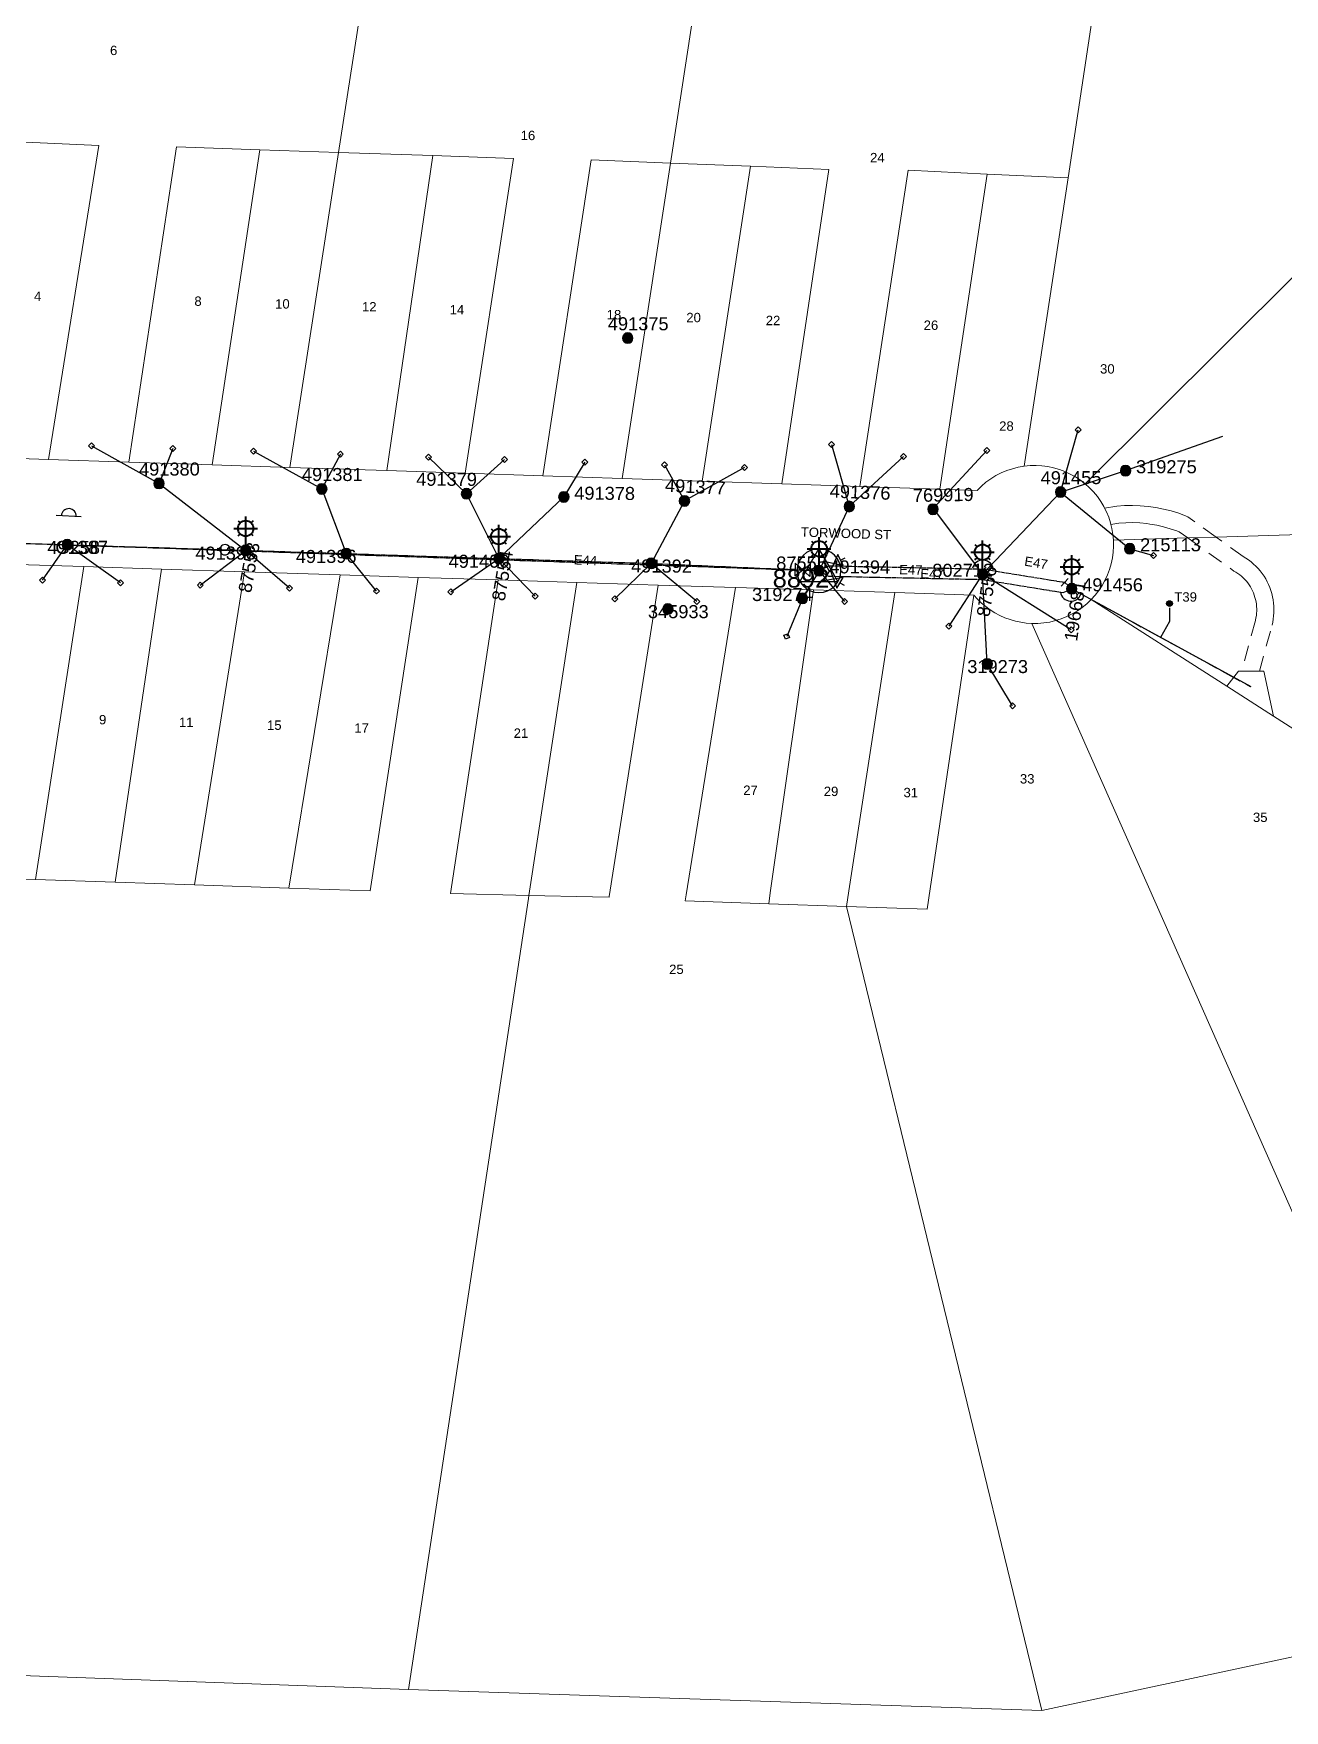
# Model space of a CAD drawing. Header units: metres. Extents: x 275581 to 277562, y 6265937 to 6267965.
# Drawn here: x 277122 to 277362.1, y 6266450.5 to 6266772.4 of the extents above; entities that cross this region are included whole.
import ezdxf
from ezdxf.enums import TextEntityAlignment as Align

# ---------------------------------------------------------------- set-up
doc = ezdxf.new("R2010")
doc.units = ezdxf.units.M
for name, pattern in [('Cable Exist OH', [1, 1, 0]), ('Cable Exist UG', [8.2, 4, -1.2, 1.8, -1.2]), ('Dash', [5, 3, -2])]:
    doc.linetypes.add(name, pattern=pattern)
doc.layers.get('0').update_dxf_attribs({"color": 6})
for name, color, linetype, lineweight in [('Cadastre Buildings_SP_EXT', 9, 'Continuous', 5), ('Cadastre Easements_SP_EXT', 9, 'Continuous', 5), ('Cadastre Land Parcels_SP_EXT', 9, 'Continuous', 5), ('Cadastre Roads_SP_EXT', 9, 'Continuous', 5)]:
    doc.layers.add(name, color=color, linetype=linetype, lineweight=lineweight)
for name, color, linetype in [('Duct_SP_EXT', 7, 'Continuous'), ('Equip_LV_EXT', 7, 'Continuous'), ('Equip_SP_HV_EXT', 7, 'Continuous'), ('Equip_SP_LV_EXT', 7, 'Continuous'), ('Equip_SP_SL_EXT', 7, 'Continuous'), ('Mains_HV_EXT', 7, 'Continuous'), ('Mains_LV_EXT', 7, 'Continuous'), ('Mains_SL_EXT', 7, 'Continuous'), ('Services_SP_EXT', 7, 'Continuous'), ('Sub_SP_TR_HV_LV_EXT', 7, 'Continuous'), ('SupportsOH_SP_TR_HV_LV_SL_EXT', 7, 'Continuous'), ('Trench_SP_EXT', 7, 'Continuous')]:
    doc.layers.add(name, color=color, linetype=linetype)
doc.styles.add('iecARIAL', font='arial.ttf', dxfattribs={"height": 2})
doc.styles.add('POLE_LABEL', font='arial.ttf')
doc.styles.get("Standard").update_dxf_attribs({"font": 'arial.ttf'})

# ---------------------------------------------------------------- blocks, each defined once
blk = doc.blocks.new('SUB_POLE_EXT')
blk.add_wipeout([(0, 4.22), (0.42, 4.2), (0.83, 4.14), (1.21, 4.05), (1.62, 3.9), (1.99, 3.72), (2.35, 3.51), (2.68, 3.26), (2.99, 2.99), (3.28, 2.66), (3.52, 2.34), (3.76, 1.92), (3.9, 1.62), (4.04, 1.23), (4.18, 0.63), (4.22, 0), (4.18, -0.61), (4.06, -1.15), (3.9, -1.62), (3.58, -2.24), (3.22, -2.73), (2.97, -3.01), (2.68, -3.26), (2.36, -3.5), (2, -3.72), (1.64, -3.89), (1.25, -4.03), (0.82, -4.14), (0.42, -4.2), (0, -4.22), (-0.41, -4.2), (-0.8, -4.15), (-1.21, -4.05), (-1.62, -3.9), (-1.99, -3.73), (-2.35, -3.51), (-2.68, -3.26), (-2.96, -3.02), (-3.23, -2.72), (-3.51, -2.35), (-3.71, -2.01), (-3.91, -1.6), (-4.05, -1.21), (-4.16, -0.76), (-4.22, -0.14), (-4.21, 0.39), (-4.14, 0.83), (-4.03, 1.27), (-3.9, 1.63), (-3.71, 2.02), (-3.5, 2.37), (-3.28, 2.67), (-2.99, 2.99), (-2.68, 3.27), (-2.33, 3.52), (-1.98, 3.73), (-1.63, 3.9), (-1.2, 4.05), (-0.78, 4.15), (-0.4, 4.21)])
blk.add_line((2.16, 0.48), (2.16, 0.48, 0))
blk.add_lwpolyline([(-4.22, 0, 1), (4.22, 0, 1)], format="xyb", close=True)
blk.add_lwpolyline([(2.14, 0.52), (0, 4.22), (-3.66, -2.11), (3.66, -2.11)], close=True)
for tag, height, flags, p in [('ASSET_NUM', 3.5, 8, (2, 2)), ('STREET_CODE', 0.2, 9, (1.5, 0)), ('CONSTRUCTED_VOLTAGE', 0.2, 9, (1.5, -0.2)), ('OPERATING_VOLTAGE', 0.2, 9, (1.5, -0.6)), ('OPERATED_BY', 0.2, 9, (1.5, -0.8)), ('ORIENTATION', 0.2, 9, (1.5, -1.2)), ('OWNED_BY', 0.2, 9, (1.5, -1.4)), ('SECONDARY_VOLTAGE', 0.2, 9, (1.5, -1.6)), ('STATE', 0.2, 9, (1.5, -1.8)), ('SUBSTATION_TYPE', 0.2, 9, (1.5, -2)), ('STREETNAME', 0.2, 9, (1.5, -2.8)), ('SUBURB', 0.2, 9, (1.5, -3)), ('NO_PHASES', 0.2, 9, (1.5, -0.4)), ('MAINTAINED_BY', 0.2, 9, (1.5, -1)), ('USAGE', 0.2, 9, (1.5, -2.2)), ('LEGEND', 0.2, 9, (1.5, -2.4)), ('LOCATION', 0.2, 9, (1.5, -2.6)), ('NOTES', 0.2, 9, (1.5, -3.2)), ('Z', 0.2, 1, (1.5, -3.4))]:
    blk.add_attdef(tag, text='', height=height, dxfattribs=dict(flags=flags)).set_placement(p, align=Align.MIDDLE_LEFT)
blk = doc.blocks.new('LV_OH_LINKS_DISTFUSE_EXT')
for p, q in [((0, 0), (0.96, 0)), ((3.84, 0), (4.8, 0))]:
    blk.add_line(p, q)
blk.add_lwpolyline([(3.84, -1.2), (3.84, 1.2), (0.96, -1.2), (0.96, 1.2)], close=True)
at = {"flags": 9}
for tag, p in [('ACTUAL_STATUS', (0, 0)), ('CONSTRUCTED_VOLTAGE', (0, -0.2)), ('OPERATING_VOLTAGE', (0, -0.6)), ('ORIENTATION', (0, -0.8)), ('OWNED_BY', (0, -1)), ('STATE', (0, -1.2)), ('SWITCH_TYPE', (0, -1.4)), ('NO_PHASES', (0, -0.4)), ('USAGE', (0, -1.6)), ('NOTES', (0, -1.8))]:
    blk.add_attdef(tag, text='', height=0.2, dxfattribs=at).set_placement(p, align=Align.MIDDLE_LEFT)
at = {"flags": 1}
blk.add_attdef('Z', (0, 0), '', height=0.2, dxfattribs=at)
blk = doc.blocks.new('LV_OH_LINKS_OPEN_EXT')
for p, q in [((-0.17, 4.97), (-0.17, 5.46)), ((0.17, 4.97), (0.17, 5.46)), ((-0.17, 3), (-0.17, 2.5)), ((0.17, 3), (0.17, 2.5))]:
    blk.add_line(p, q)
blk.add_lwpolyline([(0, 2.99, 1), (0, 4.98, 1)], format="xyb", close=True)
at = {"flags": 9}
for tag, p in [('ACTUAL_STATUS', (0, 0)), ('CONSTRUCTED_VOLTAGE', (0, -0.2)), ('OPERATING_VOLTAGE', (0, -0.6)), ('ORIENTATION', (0, -0.8)), ('OWNED_BY', (0, -1)), ('STATE', (0, -1.2)), ('SWITCH_TYPE', (0, -1.4)), ('NO_PHASES', (0, -0.4)), ('USAGE', (0, -1.6)), ('LEGEND', (0, -1.8)), ('NOTES', (0, -2))]:
    blk.add_attdef(tag, text='', height=0.2, dxfattribs=at).set_placement(p, align=Align.MIDDLE_LEFT)
at = {"flags": 1}
blk.add_attdef('Z', (0, 0), '', height=0.2, dxfattribs=at)
blk = doc.blocks.new('SL_LANTERN_EXT')
at = {"lineweight": 40}
for p, q in [((0, 1.97), (0, 6.47)), ((-2.25, 4.22), (2.25, 4.22)), ((-1.46, 5.68), (-1.06, 5.28)), ((1.46, 5.68), (1.06, 5.28)), ((-1.46, 2.76), (-1.06, 3.16)), ((0, 0), (0, 2.72)), ((1.46, 2.76), (1.06, 3.16))]:
    blk.add_line(p, q, dxfattribs=at)
blk.add_circle((0, 4.22), 1.5, dxfattribs=at)
at = {"style": 'iecARIAL', "flags": 8}
blk.add_attdef('ASSET_NUM', (1.5, 1.5), '', height=2.5, dxfattribs=at)
for tag, p, height, flags in [('OPERATING_VOLTAGE', (0.98, -1.65), 0.2, 9), ('ORIENTATION', (0.98, -1.85), 0.2, 9), ('OWNED_BY', (0.98, -2.05), 0.2, 9), ('STATE', (0.98, -2.25), 0.2, 9), ('CONSTRUCTED_VOLTAGE', (0.98, -0.65), 0.2, 9), ('CONTROL_TYPE', (0.98, -0.85), 0.2, 9), ('LANTERN_PURPOSE', (0.98, -1.05), 0.2, 9), ('LANTERN_TYPE', (0.98, -1.25), 0.2, 9), ('NO_PHASES', (0.98, -1.45), 0.2, 9), ('USAGE', (0.98, -2.45), 0.2, 9), ('CEXIST', (0.98, -2.65), 0.2, 9), ('CNEW', (0.98, -2.85), 0.2, 9), ('CNUMBER', (0.98, -3.05), 0.2, 9), ('CREMOVE', (0.98, -3.25), 0.2, 9), ('LNUMBER', (2.18, -3.25), 2.5, 8), ('CREPLACE', (0.98, -3.45), 0.2, 9), ('LKINGHEIGHT', (0.98, -3.65), 0.2, 9), ('LBRACKET', (0.98, -3.85), 0.2, 9), ('LBRACKETVOCAB', (0.98, -4.05), 0.2, 9), ('LCATEGORY', (0.98, -4.25), 0.2, 9), ('LCHARGE1', (0.98, -4.45), 0.2, 9), ('LCHARGE1PERCENT', (0.98, -4.65), 0.2, 9), ('LCHARGE2', (0.98, -4.85), 0.2, 9), ('LCHARGE2PERCENT', (0.98, -5.05), 0.2, 9), ('LCHARGE3', (0.98, -5.25), 0.2, 9), ('LCHARGE3PERCENT', (0.98, -5.45), 0.2, 9), ('LEXIST', (0.98, -5.65), 0.2, 9), ('LLAMP', (0.98, -5.85), 0.2, 9), ('LLAMPVOCAB', (0.98, -6.05), 0.2, 9), ('LMAST', (0.98, -6.25), 0.2, 9), ('LMASTVOCAB', (0.98, -6.45), 0.2, 9), ('STREETNAME', (0.98, -9.25), 0.2, 9), ('SUBURB', (0.98, -9.45), 0.2, 1), ('LNEW', (0.98, -6.65), 0.2, 9), ('LANTNUMBER', (0.98, -6.85), 0.2, 9), ('LOUTREACH', (0.98, -7.25), 0.2, 9), ('LOUTREACHVOCAB', (0.98, -7.45), 0.2, 9), ('LRATECODE', (0.98, -7.65), 0.2, 9), ('LREMOVE', (0.98, -7.85), 0.2, 9), ('LREPLACE', (0.98, -8.05), 0.2, 9), ('LTYPE', (0.98, -8.25), 0.2, 9), ('LTYPEVOCAB', (0.98, -8.45), 0.2, 9), ('LEGEND', (0.98, -8.65), 0.2, 9), ('LOCATION', (0.98, -8.85), 0.2, 9), ('NOTES', (0.98, -9.05), 0.2, 9)]:
    blk.add_attdef(tag, p, '', height=height, dxfattribs=dict(flags=flags))
blk = doc.blocks.new('CCP_EXT')
blk.add_wipeout([(0, 0.57), (0.57, 0), (0, -0.57), (-0.57, 0)])
blk.add_lwpolyline([(-0.57, 0), (0, 0.57), (0.57, 0), (0, -0.57), (-0.57, 0)])
at = {"flags": 1}
blk.add_attdef('Z', (0, 0), '', height=0.2, dxfattribs=at)
at = {"flags": 9}
for tag, p in [('CCP_TYPE', (0, 0)), ('CONSTRUCTED_VOLTAGE', (0, -0.2)), ('OPERATING_VOLTAGE', (0, -0.6)), ('ORIENTATION', (0, -0.8)), ('OWNED_BY', (0, -1)), ('STATE', (0, -1.8)), ('NO_PHASES', (0, -0.4)), ('USAGE', (0, -1.2)), ('LEGEND', (0, -1.4)), ('LIFE_SUPPORT', (0, -1.6)), ('NOTES', (0, -2))]:
    blk.add_attdef(tag, text='', height=0.2, dxfattribs=at).set_placement(p, align=Align.MIDDLE_LEFT)
blk = doc.blocks.new('POLE_EXT')
blk.add_hatch(color=256).paths.add_polyline_path([(-1, 0, 1), (1, 0, 1)])
blk.add_lwpolyline([(-1, 0, 1), (1, 0, 1)], format="xyb", close=True)
for tag, height, flags, p in [('pNumber', 2.5, 8, (-17.84, 2.07)), ('OWNED_BY', 0.2, 9, (1.35, -0.4)), ('SPECIAL_USE', 0.2, 9, (1.35, -0.8)), ('STATE', 0.2, 9, (1.35, -1)), ('cLV', 0.2, 9, (1.35, -1.4)), ('hDepth', 0.2, 9, (1.35, -1.6)), ('hDia', 0.2, 9, (1.35, -1.8)), ('cHV', 0.2, 9, (1.35, -2)), ('PARENT', 0.2, 9, (1.35, -0.6)), ('USAGE', 0.2, 9, (1.35, -1.2)), ('LBRACKET', 0.2, 9, (1.35, -2.2)), ('LExisting', 0.2, 9, (1.35, -2.4)), ('LANTNUMBER', 0.2, 9, (1.35, -2.6)), ('LOther', 0.2, 9, (1.35, -2.8)), ('LRemove', 0.2, 9, (1.35, -3)), ('LEGEND', 0.2, 9, (1.35, -3.2)), ('cLinedev', 0.2, 9, (1.35, -3.4)), ('pExisting', 0.2, 9, (1.35, -3.8)), ('pFooting', 0.2, 9, (1.35, -4.4)), ('pNew', 0.2, 9, (1.35, -4.6)), ('pRelocate', 0.2, 9, (1.35, -5)), ('pRemove', 0.2, 9, (1.35, -5.2)), ('pReplace', 0.2, 9, (1.35, -5.4)), ('pStay', 0.2, 9, (1.35, -5.6)), ('pType', 0.2, 9, (1.35, -5.8)), ('cspan', 0.2, 9, (1.35, -6)), ('STREETNAME', 0.2, 9, (1.35, -6.2)), ('SUBURB', 0.2, 9, (1.35, -6.4)), ('LOCATION', 0.2, 9, (1.35, -3.6)), ('PFNUMBER', 0.2, 9, (1.35, -4)), ('NEWPFNUMBER', 0.2, 9, (1.35, -4.2)), ('OPERATED_BY', 0.2, 9, (1.36, -7.01)), ('NOTES', 0.2, 9, (1.35, -6.6)), ('MAINTAINED_BY', 0.2, 9, (1.36, -6.81))]:
    blk.add_attdef(tag, text='', height=height, dxfattribs=dict(flags=flags)).set_placement(p, align=Align.MIDDLE_LEFT)
at = {"style": 'POLE_LABEL'}
for tag, height, flags, p in [('ASSET_NUM', 2.5, 8, (2, 2)), ('STRUCTURE_PLANT_NUMBER', 0.2, 9, (1.35, 0.03)), ('STREET_CODE', 0.2, 9, (1.35, -0.2))]:
    blk.add_attdef(tag, text='', height=height, dxfattribs=dict(at, flags=flags)).set_placement(p, align=Align.MIDDLE_LEFT)
at = {"flags": 1}
blk.add_attdef('Z', (1.35, -7.33), '', height=0.2, dxfattribs=at)
blk = doc.blocks.new('HV_USL_CLOSED_EXT')
blk.add_line((2.4, 5.5), (-2.4, 5.5))
blk.add_lwpolyline([(1.44, 5.5, 0.414214), (0, 6.94, 0.414214), (-1.44, 5.5)], format="xyb")
for tag, height, flags, p in [('ASSET_NUM', 2.5, 8, (2, 2)), ('STREET_CODE', 0.2, 9, (1.5, 0)), ('ACTUAL_STATUS', 0.2, 9, (1.5, -0.2)), ('CONSTRUCTED_VOLTAGE', 0.2, 9, (1.5, -0.4)), ('OPERATING_VOLTAGE', 0.2, 9, (1.5, -0.8)), ('ORIENTATION', 0.2, 9, (1.5, -1)), ('OWNED_BY', 0.2, 9, (1.5, -1.2)), ('OPERATED_BY', 0.2, 9, (1.5, -1.4)), ('STATE', 0.2, 9, (1.5, -1.8)), ('SWITCH_TYPE', 0.2, 9, (1.5, -2)), ('STREETNAME', 0.2, 9, (1.5, -2.8)), ('SUBURB', 0.2, 9, (1.5, -3)), ('NO_PHASES', 0.2, 9, (1.5, -0.6)), ('MAINTAINED_BY', 0.2, 9, (1.5, -1.6)), ('USAGE', 0.2, 9, (1.5, -2.2)), ('LEGEND', 0.2, 9, (1.5, -2.4)), ('LOCATION', 0.2, 9, (1.5, -2.6)), ('NOTES', 0.2, 9, (1.5, -3.2)), ('Z', 0.2, 1, (1.5, -3.6)), ('LABEL_ALIGNMENT', 0.2, 9, (1.5, -3.4))]:
    blk.add_attdef(tag, text='', height=height, dxfattribs=dict(flags=flags)).set_placement(p, align=Align.MIDDLE_LEFT)
blk = doc.blocks.new('End Shackle_EXT')
blk.add_wipeout([(0, 0.25), (1.81, 0.25), (1.82, -0.25), (0, -0.25)])
blk.add_line((1.81, -1), (1.81, 1))
at = {"flags": 1}
blk.add_attdef('Z', (0, 0), '', height=0.2, dxfattribs=at)
at = {"flags": 9}
for tag, p in [('CONNECTOR_TYPE', (0, 0)), ('CONSTRUCTED_VOLTAGE', (0, -0.2)), ('OPERATING_VOLTAGE', (0, -0.6)), ('ORIENTATION', (0, -0.8)), ('OWNED_BY', (0, -1)), ('STATE', (0, -1.2)), ('NO_PHASES', (0, -0.4)), ('USAGE', (0, -1.4)), ('NOTES', (0, -1.6))]:
    blk.add_attdef(tag, text='', height=0.2, dxfattribs=at).set_placement(p, align=Align.MIDDLE_LEFT)
blk = doc.blocks.new('CABLE_LARGE_EXT')
h = blk.add_hatch(color=256)
edge = h.paths.add_edge_path()
edge.add_arc((0, 0.55), 0.55, 0, 360)
blk.add_circle((0, 0.55), 0.55)
at = {"flags": 1}
blk.add_attdef('Z', (0, 0), '', height=0.2, dxfattribs=at)
at = {"flags": 9}
for tag, p in [('COND_CODE', (0, 0)), ('STATE', (0, -0.4)), ('XSECT_SIZE', (0, -0.6)), ('FB_REFERENCE', (0, -0.2)), ('NOTES', (0, -0.8))]:
    blk.add_attdef(tag, text='', height=0.2, dxfattribs=at).set_placement(p, align=Align.MIDDLE_LEFT)

msp = doc.modelspace()

# ---------------------------------------------------------------- linework, layer by layer
at = {"layer": 'Cadastre Land Parcels_SP_EXT', "linetype": 'Continuous'}
for points in [[(277192.95, 6266829.37), (277132.84, 6266838.58), (277128.5, 6266823.7), (277124.22, 6266808.67), (277120.14, 6266794.04), (277116.34, 6266779.22), (277112.23, 6266764.32), (277108.96, 6266752.05), (277119.06, 6266751.57), (277134.54, 6266750.87), (277124.9, 6266690.64), (277140.33, 6266690.12), (277149.46, 6266750.63), (277165.47, 6266750.06), (277180.57, 6266749.56), (277192.95, 6266829.37)], [(277255.3, 6266819.82), (277192.95, 6266829.37), (277180.57, 6266749.56), (277198.67, 6266748.93), (277214.14, 6266748.41), (277204.87, 6266687.97), (277219.76, 6266687.47), (277229, 6266748.1), (277244.28, 6266747.51), (277255.3, 6266819.82)], [(277330.14, 6266808.36), (277255.3, 6266819.82), (277244.28, 6266747.51), (277259.58, 6266746.9), (277274.61, 6266746.29), (277265.64, 6266685.94), (277280.57, 6266685.44), (277289.83, 6266746.17), (277305.01, 6266745.4), (277320.56, 6266744.64), (277330.14, 6266808.36)], [(277431.29, 6266792.95), (277330.14, 6266808.36), (277320.56, 6266744.64), (277312.12, 6266689.33), (277313.26, 6266689.43), (277314.4, 6266689.46), (277315.53, 6266689.39), (277316.66, 6266689.24), (277317.77, 6266689.01), (277318.87, 6266688.7), (277319.93, 6266688.3), (277320.97, 6266687.82), (277321.96, 6266687.27), (277322.91, 6266686.65), (277323.83, 6266685.94), (277431.29, 6266792.95)], [(277343.5, 6266675.56), (277348.93, 6266675.73), (277546.75, 6266681.95), (277556.67, 6266740.36), (277556.74, 6266740.76), (277562.27, 6266773.31), (277436.26, 6266792.14), (277431.29, 6266792.95), (277323.83, 6266685.94), (277324.66, 6266685.19), (277325.44, 6266684.38), (277326.17, 6266683.5), (277326.82, 6266682.57), (277327.4, 6266681.6), (277327.56, 6266681.29), (277327.91, 6266680.59), (277328.34, 6266679.54), (277328.69, 6266678.46), (277328.77, 6266678.15), (277328.97, 6266677.36), (277329.15, 6266676.24), (277329.26, 6266675.11), (277343.5, 6266675.56)], [(277124.9, 6266690.64), (277134.54, 6266750.87), (277119.06, 6266751.57), (277109.98, 6266691.14), (277124.9, 6266690.64)], [(277165.47, 6266750.06), (277149.46, 6266750.63), (277140.33, 6266690.12), (277156.29, 6266689.59), (277165.47, 6266750.06)], [(277180.57, 6266749.56), (277165.47, 6266750.06), (277156.29, 6266689.59), (277171.18, 6266689.1), (277180.57, 6266749.56)], [(277198.67, 6266748.93), (277180.57, 6266749.56), (277171.18, 6266689.1), (277189.79, 6266688.47), (277198.67, 6266748.93)], [(277198.67, 6266748.93), (277189.79, 6266688.47), (277204.87, 6266687.97), (277214.14, 6266748.41), (277198.67, 6266748.93)], [(277244.28, 6266747.51), (277229, 6266748.1), (277219.76, 6266687.47), (277235, 6266686.96), (277244.28, 6266747.51)], [(277259.58, 6266746.9), (277244.28, 6266747.51), (277235, 6266686.96), (277250.3, 6266686.45), (277259.58, 6266746.9)], [(277259.58, 6266746.9), (277250.3, 6266686.45), (277265.64, 6266685.94), (277274.61, 6266746.29), (277259.58, 6266746.9)], [(277305.01, 6266745.4), (277289.83, 6266746.17), (277280.57, 6266685.44), (277295.92, 6266684.93), (277305.01, 6266745.4)], [(277320.56, 6266744.64), (277305.01, 6266745.4), (277295.92, 6266684.93), (277303.08, 6266684.69), (277303.9, 6266685.5), (277304.78, 6266686.24), (277305.71, 6266686.91), (277306.69, 6266687.52), (277307.72, 6266688.04), (277308.78, 6266688.49), (277309.87, 6266688.85), (277310.99, 6266689.13), (277312.12, 6266689.33), (277320.56, 6266744.64)], [(277131.7, 6266670.05), (277116.84, 6266670.55), (277107.39, 6266610.51), (277122.4, 6266610), (277131.7, 6266670.05)], [(277146.58, 6266669.59), (277131.7, 6266670.05), (277122.4, 6266610), (277137.68, 6266609.48), (277146.58, 6266669.59)], [(277162.48, 6266669.08), (277146.58, 6266669.59), (277137.68, 6266609.48), (277152.94, 6266608.97), (277162.48, 6266669.08)], [(277180.84, 6266668.49), (277162.48, 6266669.08), (277152.94, 6266608.97), (277171.04, 6266608.35), (277180.84, 6266668.49)], [(277171.04, 6266608.35), (277186.62, 6266607.82), (277195.81, 6266667.98), (277180.84, 6266668.49), (277171.04, 6266608.35)], [(277226.26, 6266667.01), (277211.19, 6266667.51), (277202.05, 6266607.3), (277217.08, 6266606.92), (277226.26, 6266667.01)], [(277351.03, 6266647.12), (277324.99, 6266663.73), (277324.16, 6266662.94), (277323.27, 6266662.21), (277322.32, 6266661.55), (277321.33, 6266660.97), (277320.3, 6266660.46), (277319.24, 6266660.03), (277318.14, 6266659.68), (277317.02, 6266659.42), (277315.88, 6266659.24), (277314.74, 6266659.15), (277313.59, 6266659.11), (277335.71, 6266609.15), (277398.1, 6266468.18), (277464.5, 6266482.37), (277465.2, 6266483.47), (277503.19, 6266549.74), (277407.71, 6266610.83), (277359.97, 6266641.37), (277351.03, 6266647.12)]]:
    msp.add_lwpolyline(points, close=True, dxfattribs=at)
for points in [[(277546.75, 6266681.95), (277348.93, 6266675.73), (277343.5, 6266675.56), (277329.26, 6266675.11), (277329.27, 6266673.98), (277329.21, 6266672.84), (277329.06, 6266671.71), (277328.82, 6266670.6), (277328.5, 6266669.51), (277328.1, 6266668.45), (277327.62, 6266667.42), (277327.07, 6266666.42), (277326.44, 6266665.47), (277325.75, 6266664.58), (277324.99, 6266663.73), (277351.03, 6266647.12), (277353.26, 6266649.97), (277353.82, 6266649.96), (277357.26, 6266649.96), (277358.08, 6266649.96), (277359.97, 6266641.37), (277407.71, 6266610.83)], [(277036.44, 6266460.23), (277193.96, 6266454.55), (277217, 6266606.38), (277217.08, 6266606.92), (277202.05, 6266607.3), (277211.19, 6266667.51), (277211.19, 6266667.51), (277195.81, 6266667.98), (277186.62, 6266607.82), (277171.04, 6266608.35), (277152.94, 6266608.97), (277137.68, 6266609.48), (277122.4, 6266610), (277107.39, 6266610.51)]]:
    msp.add_lwpolyline(points, dxfattribs=at)
at = {"layer": 'Duct_SP_EXT'}
msp.add_lwpolyline([(277339.98, 6266662.15), (277339.98, 6266659.55), (277338.3, 6266656.48)], dxfattribs=at)
at = {"layer": 'Mains_HV_EXT', "linetype": 'Cable Exist OH'}
msp.add_lwpolyline([(277065.36, 6266676.3), (277128.5, 6266674.25)], dxfattribs=at)
at = {"layer": 'Mains_LV_EXT', "linetype": 'Cable Exist OH'}
for points in [[(277101.66, 6266675.12), (277128.43, 6266674.24)], [(277128.47, 6266674.2), (277162.73, 6266673.17)], [(277162.73, 6266673.17), (277181.99, 6266672.54)], [(277181.99, 6266672.54), (277211.32, 6266671.6)], [(277211.32, 6266671.6), (277240.54, 6266670.66)]]:
    msp.add_lwpolyline(points, dxfattribs=at)
at = {"layer": 'Mains_LV_EXT', "linetype": 'Continuous'}
for points in [[(277306.2, 6266669.42, 0.867269), (277302.22, 6266669.74)], [(277319.1, 6266665.14, 0.809698), (277323.01, 6266664.86)]]:
    msp.add_lwpolyline(points, format="xyb", dxfattribs=at)
at = {"layer": 'Mains_SL_EXT', "linetype": 'Cable Exist OH'}
for points in [[(277101.66, 6266675.12), (277128.5, 6266674.25), (277162.73, 6266673.17)], [(277162.73, 6266673.17), (277181.99, 6266672.55), (277211.32, 6266671.6)]]:
    msp.add_lwpolyline(points, dxfattribs=at)
at = {"layer": 'Services_SP_EXT'}
for points in [[(277146.1, 6266686.02), (277162.73, 6266673.17)], [(277177.35, 6266684.97), (277181.99, 6266672.54)], [(277205.1, 6266684.05), (277211.32, 6266671.6)], [(277246.93, 6266682.65), (277240.54, 6266670.66)], [(277304.14, 6266668.59), (277319.11, 6266684.37)]]:
    msp.add_lwpolyline(points, dxfattribs=at)

# ---------------------------------------------------------------- block references
at = {"layer": 'Duct_SP_EXT'}
msp.add_blockref('CABLE_LARGE_EXT', (277340.01, 6266662.41), dxfattribs=at)
at = {"layer": 'Equip_SP_HV_EXT'}
ref = msp.add_blockref('HV_USL_CLOSED_EXT', (277128.5, 6266674.25), dxfattribs=dict(at, rotation=356.9973919381965))
ref.add_attrib('ASSET_NUM', 'G258', dxfattribs={"layer": '0', "height": 2.5}).set_placement((277130.5, 6266675), align=Align.TOP_CENTER)
at = {"layer": 'Equip_SP_LV_EXT', "rotation": 88.23258271806147}
msp.add_blockref('LV_OH_LINKS_OPEN_EXT', (277162.73, 6266673.17), dxfattribs=at)
at = {"layer": 'Equip_SP_SL_EXT'}
ref = msp.add_blockref('SL_LANTERN_EXT', (277162.73, 6266673.17), dxfattribs=at)
ref.add_attrib('ASSET_NUM', '87553', dxfattribs={"layer": '0', "height": 2.5, "rotation": 79.8977, "style": 'iecARIAL'}).set_placement((277164.23, 6266674.67), align=Align.MIDDLE_RIGHT)
ref = msp.add_blockref('SL_LANTERN_EXT', (277211.32, 6266671.6), dxfattribs=at)
ref.add_attrib('ASSET_NUM', '87554', dxfattribs={"layer": '0', "height": 2.5, "rotation": 80.2887, "style": 'iecARIAL'}).set_placement((277212.82, 6266673.1), align=Align.MIDDLE_RIGHT)
ref = msp.add_blockref('SL_LANTERN_EXT', (277304.14, 6266668.59), dxfattribs=at)
ref.add_attrib('ASSET_NUM', '87556', dxfattribs={"layer": '0', "height": 2.5, "rotation": 81.543, "style": 'iecARIAL'}).set_placement((277305.64, 6266670.1), align=Align.MIDDLE_RIGHT)
ref = msp.add_blockref('SL_LANTERN_EXT', (277321.25, 6266665.81), dxfattribs=at)
ref.add_attrib('ASSET_NUM', '196681', dxfattribs={"layer": '0', "height": 2.5, "rotation": 81.4406, "style": 'iecARIAL'}).set_placement((277322.75, 6266667.31), align=Align.MIDDLE_RIGHT)
at = {"layer": 'Sub_SP_TR_HV_LV_EXT'}
ref = msp.add_blockref('SUB_POLE_EXT', (277272.73, 6266669.28), dxfattribs=at)
ref.add_attrib('ASSET_NUM', '8892', dxfattribs={"layer": '0', "height": 3.5}).set_placement((277274.73, 6266669.53), align=Align.TOP_RIGHT)
at = {"layer": 'SupportsOH_SP_TR_HV_LV_SL_EXT'}
ref = msp.add_blockref('POLE_EXT', (277236.05, 6266713.91), dxfattribs=at)
ref.add_attrib('ASSET_NUM', '491375', dxfattribs={"layer": '0', "height": 2.5, "rotation": 359.9297, "style": 'POLE_LABEL'}).set_placement((277238.05, 6266714.66), align=Align.BOTTOM_CENTER)
ref = msp.add_blockref('POLE_EXT', (277146.1, 6266686.02), dxfattribs=at)
ref.add_attrib('ASSET_NUM', '491380', dxfattribs={"layer": '0', "height": 2.5, "rotation": 0.1449, "style": 'POLE_LABEL'}).set_placement((277148.1, 6266686.77), align=Align.BOTTOM_CENTER)
ref = msp.add_blockref('POLE_EXT', (277177.35, 6266684.97), dxfattribs=at)
ref.add_attrib('ASSET_NUM', '491381', dxfattribs={"layer": '0', "height": 2.5, "rotation": 0.0132, "style": 'POLE_LABEL'}).set_placement((277179.35, 6266685.73), align=Align.BOTTOM_CENTER)
ref = msp.add_blockref('POLE_EXT', (277319.11, 6266684.37), dxfattribs=at)
ref.add_attrib('ASSET_NUM', '491455', dxfattribs={"layer": '0', "height": 2.5, "rotation": 0.1408, "style": 'POLE_LABEL'}).set_placement((277321.11, 6266685.12), align=Align.BOTTOM_CENTER)
ref = msp.add_blockref('POLE_EXT', (277331.58, 6266688.47), dxfattribs=at)
ref.add_attrib('ASSET_NUM', '319275', dxfattribs={"layer": '0', "height": 2.5, "style": 'POLE_LABEL'}).set_placement((277333.58, 6266689.22), align=Align.MIDDLE_LEFT)
ref = msp.add_blockref('POLE_EXT', (277205.1, 6266684.05), dxfattribs=at)
ref.add_attrib('ASSET_NUM', '491379', dxfattribs={"layer": '0', "height": 2.5, "rotation": 359.9069, "style": 'POLE_LABEL'}).set_placement((277207.1, 6266684.8), align=Align.BOTTOM_RIGHT)
ref = msp.add_blockref('POLE_EXT', (277223.79, 6266683.42), dxfattribs=at)
ref.add_attrib('ASSET_NUM', '491378', dxfattribs={"layer": '0', "height": 2.5, "rotation": 359.5791, "style": 'POLE_LABEL'}).set_placement((277225.79, 6266684.17), align=Align.MIDDLE_LEFT)
ref = msp.add_blockref('POLE_EXT', (277246.93, 6266682.65), dxfattribs=at)
ref.add_attrib('ASSET_NUM', '491377', dxfattribs={"layer": '0', "height": 2.5, "rotation": 357.2188, "style": 'POLE_LABEL'}).set_placement((277248.93, 6266683.4), align=Align.BOTTOM_CENTER)
ref = msp.add_blockref('POLE_EXT', (277278.56, 6266681.59), dxfattribs=at)
ref.add_attrib('ASSET_NUM', '491376', dxfattribs={"layer": '0', "height": 2.5, "rotation": 357.7897, "style": 'POLE_LABEL'}).set_placement((277280.56, 6266682.34), align=Align.BOTTOM_CENTER)
ref = msp.add_blockref('POLE_EXT', (277294.62, 6266681.06), dxfattribs=at)
ref.add_attrib('ASSET_NUM', '769919', dxfattribs={"layer": '0', "height": 2.5, "rotation": 1, "style": 'POLE_LABEL'}).set_placement((277296.62, 6266681.81), align=Align.BOTTOM_CENTER)
ref = msp.add_blockref('POLE_EXT', (277128.5, 6266674.25), dxfattribs=at)
ref.add_attrib('ASSET_NUM', '491387', dxfattribs={"layer": '0', "height": 2.5, "rotation": 0.1471, "style": 'POLE_LABEL'}).set_placement((277130.5, 6266675), align=Align.TOP_CENTER)
ref = msp.add_blockref('POLE_EXT', (277162.73, 6266673.17), dxfattribs=at)
ref.add_attrib('ASSET_NUM', '491393', dxfattribs={"layer": '0', "height": 2.5, "rotation": 0.1828, "style": 'POLE_LABEL'}).set_placement((277164.73, 6266673.92), align=Align.TOP_RIGHT)
ref = msp.add_blockref('POLE_EXT', (277181.99, 6266672.54), dxfattribs=at)
ref.add_attrib('ASSET_NUM', '491396', dxfattribs={"layer": '0', "height": 2.5, "rotation": 0.2814, "style": 'POLE_LABEL'}).set_placement((277183.99, 6266673.29), align=Align.TOP_RIGHT)
ref = msp.add_blockref('POLE_EXT', (277211.32, 6266671.6), dxfattribs=at)
ref.add_attrib('ASSET_NUM', '491400', dxfattribs={"layer": '0', "height": 2.5, "rotation": 0.1424, "style": 'POLE_LABEL'}).set_placement((277213.32, 6266672.35), align=Align.TOP_RIGHT)
ref = msp.add_blockref('POLE_EXT', (277240.54, 6266670.66), dxfattribs=at)
ref.add_attrib('ASSET_NUM', '491392', dxfattribs={"layer": '0', "height": 2.5, "rotation": 359.8069, "style": 'POLE_LABEL'}).set_placement((277242.54, 6266671.41), align=Align.TOP_CENTER)
ref = msp.add_blockref('POLE_EXT', (277304.14, 6266668.59), dxfattribs=at)
ref.add_attrib('ASSET_NUM', '802712', dxfattribs={"layer": '0', "height": 2.5, "style": 'POLE_LABEL'}).set_placement((277306.14, 6266669.35), align=Align.MIDDLE_RIGHT)
ref = msp.add_blockref('POLE_EXT', (277305.03, 6266651.37), dxfattribs=at)
ref.add_attrib('ASSET_NUM', '319273', dxfattribs={"layer": '0', "height": 2.5, "style": 'POLE_LABEL'}).set_placement((277307.03, 6266652.12), align=Align.TOP_CENTER)

# ---------------------------------------------------------------- texts
at = {"layer": 'Cadastre Land Parcels_SP_EXT'}
for s, p in [('6', (277136.7, 6266768.23)), ('16', (277215.5, 6266751.91)), ('24', (277282.55, 6266747.65)), ('4', (277122.12, 6266721.05)), ('8', (277152.89, 6266720.1)), ('10', (277168.38, 6266719.58)), ('12', (277185.05, 6266719.02)), ('14', (277201.87, 6266718.45)), ('18', (277232.01, 6266717.51)), ('20', (277247.29, 6266716.96)), ('22', (277262.53, 6266716.39)), ('26', (277292.83, 6266715.49)), ('30', (277326.68, 6266707.1)), ('28', (277307.32, 6266696.13)), ('9', (277134.59, 6266639.78)), ('11', (277149.92, 6266639.28)), ('15', (277166.83, 6266638.72)), ('17', (277183.58, 6266638.16)), ('21', (277214.15, 6266637.19)), ('27', (277258.21, 6266626.24)), ('29', (277273.66, 6266626.02)), ('31', (277288.97, 6266625.79)), ('33', (277311.3, 6266628.42)), ('35', (277356.02, 6266621.04)), ('25', (277243.99, 6266591.86))]:
    msp.add_text(s, height=1.8, dxfattribs=at).set_placement(p)
at = {"layer": 'Cadastre Roads_SP_EXT'}
msp.add_text('TORWOOD ST', height=1.8, rotation=358.1211, dxfattribs=at).set_placement((277269.23, 6266675.82))
at = {"layer": 'Duct_SP_EXT'}
msp.add_text('T39', height=1.8, dxfattribs=at).set_placement((277340.94, 6266663.33))
at = {"layer": 'Mains_LV_EXT'}
for s, rotation, p in [('E44', 357.0373, (277225.66, 6266670.49)), ('E47', 358.7828, (277288.11, 6266668.59)), ('E47', 359.1111, (277292.19, 6266667.79)), ('E47', 350.7697, (277312.06, 6266670.26))]:
    msp.add_text(s, height=1.8, rotation=rotation, dxfattribs=at).set_placement(p)

# ---------------------------------------------------------------- next in the draw order: linework, layer by layer
at = {"layer": 'Cadastre Land Parcels_SP_EXT', "linetype": 'Continuous'}
for points in [[(277256.75, 6266666.05), (277241.86, 6266666.52), (277232.48, 6266606.74), (277232.46, 6266606.59), (277229.26, 6266606.66), (277217.08, 6266606.92), (277217, 6266606.38), (277193.96, 6266454.55), (277315.53, 6266450.52), (277278.02, 6266604.83), (277263.1, 6266605.36), (277247.09, 6266605.92), (277247.27, 6266607.08), (277256.75, 6266666.05)], [(277271.68, 6266665.57), (277256.75, 6266666.05), (277247.27, 6266607.08), (277247.09, 6266605.92), (277263.1, 6266605.36), (277263.39, 6266607.46), (277271.68, 6266665.57)], [(277287.31, 6266665.06), (277271.68, 6266665.57), (277263.39, 6266607.46), (277263.1, 6266605.36), (277278.02, 6266604.83), (277278.48, 6266607.81), (277287.31, 6266665.06)], [(277302.46, 6266664.56), (277287.31, 6266665.06), (277278.48, 6266607.81), (277278.02, 6266604.83), (277293.5, 6266604.3), (277294.08, 6266608.18), (277302.46, 6266664.56)], [(277313.59, 6266659.11), (277312.53, 6266659.22), (277311.48, 6266659.37), (277310.44, 6266659.59), (277309.42, 6266659.88), (277308.42, 6266660.25), (277307.45, 6266660.68), (277306.51, 6266661.18), (277305.61, 6266661.75), (277304.76, 6266662.37), (277303.94, 6266663.05), (277303.18, 6266663.79), (277302.46, 6266664.56), (277294.08, 6266608.18), (277293.5, 6266604.3), (277278.02, 6266604.83), (277315.53, 6266450.52), (277398.1, 6266468.18), (277335.71, 6266609.15), (277313.59, 6266659.11)]]:
    msp.add_lwpolyline(points, close=True, dxfattribs=at)
at = {"layer": 'Mains_HV_EXT', "linetype": 'Cable Exist OH'}
msp.add_lwpolyline([(277128.5, 6266674.25), (277272.73, 6266669.28)], dxfattribs=at)
at = {"layer": 'Mains_LV_EXT', "linetype": 'Cable Exist OH'}
for points in [[(277240.54, 6266670.66), (277272.73, 6266669.28)], [(277272.75, 6266669.26), (277274.68, 6266670.22), (277304.16, 6266669.59)]]:
    msp.add_lwpolyline(points, dxfattribs=at)
at = {"layer": 'Mains_SL_EXT', "linetype": 'Cable Exist OH'}
msp.add_lwpolyline([(277211.32, 6266671.6), (277240.54, 6266670.66), (277272.75, 6266669.26)], dxfattribs=at)
at = {"layer": 'Services_SP_EXT'}
for points in [[(277278.56, 6266681.59), (277272.75, 6266669.26)], [(277272.75, 6266669.26), (277269.56, 6266664.09)]]:
    msp.add_lwpolyline(points, dxfattribs=at)

# ---------------------------------------------------------------- next in the draw order: block references
at = {"layer": 'Equip_LV_EXT'}
for p, rotation in [((277273.44, 6266669.61), 26.3849247580012), ((277271.98, 6266669.31), 177.3748151201888), ((277273.43, 6266668.87), 329.9146199329786)]:
    msp.add_blockref('LV_OH_LINKS_DISTFUSE_EXT', p, dxfattribs=dict(at, rotation=rotation))
at = {"layer": 'Equip_SP_SL_EXT'}
ref = msp.add_blockref('SL_LANTERN_EXT', (277272.75, 6266669.26), dxfattribs=at)
ref.add_attrib('ASSET_NUM', '87555', dxfattribs={"layer": '0', "height": 2.5, "rotation": 0.1346, "style": 'iecARIAL'}).set_placement((277274.25, 6266670.76), align=Align.MIDDLE_RIGHT)
at = {"layer": 'Services_SP_EXT'}
for p in [(277322.47, 6266696.29), (277133.17, 6266693.22), (277148.73, 6266692.72), (277164.21, 6266692.21), (277180.9, 6266691.65), (277197.8, 6266691.08), (277275.16, 6266693.47), (277288.97, 6266691.21), (277304.95, 6266692.34), (277212.4, 6266690.61), (277227.8, 6266690.08), (277243.08, 6266689.57), (277258.44, 6266689.06), (277336.93, 6266672.2), (277123.77, 6266667.44), (277138.7, 6266666.95), (277154.03, 6266666.47), (277171.14, 6266665.92), (277187.85, 6266665.37)]:
    msp.add_blockref('CCP_EXT', p, dxfattribs=at)
at = {"layer": 'SupportsOH_SP_TR_HV_LV_SL_EXT'}
ref = msp.add_blockref('POLE_EXT', (277272.75, 6266669.26), dxfattribs=at)
ref.add_attrib('ASSET_NUM', '491394', dxfattribs={"layer": '0', "height": 2.5, "rotation": 359.8452, "style": 'POLE_LABEL'}).set_placement((277274.75, 6266670.01), align=Align.MIDDLE_LEFT)
ref = msp.add_blockref('POLE_EXT', (277269.55, 6266663.95), dxfattribs=at)
ref.add_attrib('ASSET_NUM', '319274', dxfattribs={"layer": '0', "height": 2.5, "style": 'POLE_LABEL'}).set_placement((277271.55, 6266664.7), align=Align.MIDDLE_RIGHT)

# ---------------------------------------------------------------- next in the draw order: linework, layer by layer
at = {"layer": 'Cadastre Easements_SP_EXT', "linetype": 'Dash'}
msp.add_lwpolyline([(277343.5, 6266679.63), (277343.18, 6266679.76), (277341.77, 6266680.28), (277340.33, 6266680.73), (277338.87, 6266681.1), (277337.39, 6266681.39), (277335.9, 6266681.6), (277334.4, 6266681.74), (277332.89, 6266681.8), (277331.38, 6266681.78), (277329.88, 6266681.68), (277327.56, 6266681.29), (277327.91, 6266680.59), (277328.34, 6266679.54), (277328.69, 6266678.46), (277328.77, 6266678.15), (277330.3, 6266678.4), (277331.63, 6266678.48), (277332.97, 6266678.49), (277334.3, 6266678.44), (277335.63, 6266678.31), (277336.25, 6266678.23), (277337.57, 6266678), (277338.87, 6266677.7), (277340.15, 6266677.33), (277341.42, 6266676.9), (277341.89, 6266676.72), (277343.5, 6266675.56), (277352.36, 6266669.2), (277352.74, 6266668.98), (277353.11, 6266668.74), (277353.47, 6266668.48), (277353.81, 6266668.19), (277354.14, 6266667.9), (277354.45, 6266667.58), (277354.75, 6266667.25), (277355.02, 6266666.91), (277355.28, 6266666.55), (277355.52, 6266666.18), (277355.74, 6266665.79), (277355.94, 6266665.39), (277356.12, 6266664.99), (277356.28, 6266664.57), (277356.41, 6266664.15), (277356.52, 6266663.73), (277356.61, 6266663.29), (277356.68, 6266662.85), (277356.72, 6266662.41), (277356.75, 6266661.97), (277356.74, 6266661.53), (277356.72, 6266661.09), (277356.67, 6266660.65), (277356.6, 6266660.21), (277356.51, 6266659.78), (277356.48, 6266659.68), (277353.82, 6266649.96), (277357.26, 6266649.96), (277359.68, 6266658.84), (277359.81, 6266659.38), (277359.92, 6266659.99), (277359.99, 6266660.6), (277360.04, 6266661.21), (277360.05, 6266661.83), (277360.04, 6266662.44), (277359.99, 6266663.06), (277359.9, 6266663.67), (277359.79, 6266664.27), (277359.64, 6266664.87), (277359.47, 6266665.46), (277359.26, 6266666.04), (277359.02, 6266666.61), (277358.76, 6266667.16), (277358.46, 6266667.7), (277358.14, 6266668.23), (277357.79, 6266668.73), (277357.41, 6266669.22), (277357.01, 6266669.69), (277356.58, 6266670.13), (277356.13, 6266670.55), (277355.66, 6266670.95), (277355.18, 6266671.33), (277354.67, 6266671.67), (277354.14, 6266671.99), (277348.93, 6266675.73), (277343.5, 6266679.63)], close=True, dxfattribs=at)
at = {"layer": 'Services_SP_EXT'}
for points in [[(277319.11, 6266684.37), (277322.47, 6266696.29)], [(277319.11, 6266684.37), (277331.58, 6266688.47), (277350.24, 6266695.08)], [(277133.17, 6266693.22), (277146.1, 6266686.02)], [(277148.73, 6266692.72), (277146.1, 6266686.02)], [(277164.21, 6266692.21), (277177.35, 6266684.97)], [(277180.9, 6266691.65), (277177.35, 6266684.97)], [(277275.16, 6266693.47), (277278.56, 6266681.59)], [(277304.95, 6266692.34), (277294.68, 6266681.19), (277304.14, 6266668.59)], [(277197.8, 6266691.08), (277205.1, 6266684.05)], [(277212.4, 6266690.61), (277205.1, 6266684.05)], [(277227.8, 6266690.08), (277223.79, 6266683.42), (277211.32, 6266671.6)], [(277243.08, 6266689.57), (277246.93, 6266682.65)], [(277258.44, 6266689.06), (277246.93, 6266682.65)], [(277288.97, 6266691.21), (277278.56, 6266681.59)], [(277319.11, 6266684.37), (277332.37, 6266673.49), (277336.93, 6266672.2)], [(277123.77, 6266667.44), (277128.5, 6266674.25)], [(277138.7, 6266666.95), (277128.5, 6266674.25)], [(277154.03, 6266666.47), (277162.73, 6266673.17)], [(277171.14, 6266665.92), (277162.73, 6266673.17)], [(277187.85, 6266665.37), (277181.99, 6266672.54)]]:
    msp.add_lwpolyline(points, dxfattribs=at)

# ---------------------------------------------------------------- next in the draw order: block references
for p in [(277202.07, 6266665.2), (277218.28, 6266664.38), (277233.57, 6266663.89), (277249.29, 6266663.38), (277277.67, 6266663.34), (277297.65, 6266658.61), (277321.13, 6266657.94), (277309.91, 6266643.34)]:
    msp.add_blockref('CCP_EXT', p, dxfattribs=at)
at = {"layer": 'Services_SP_EXT', "rotation": 67.75794393657605}
msp.add_blockref('CCP_EXT', (277266.55, 6266656.65), dxfattribs=at)
at = {"layer": 'SupportsOH_SP_TR_HV_LV_SL_EXT'}
ref = msp.add_blockref('POLE_EXT', (277332.37, 6266673.49), dxfattribs=at)
ref.add_attrib('ASSET_NUM', '215113', dxfattribs={"layer": '0', "height": 2.5, "style": 'POLE_LABEL'}).set_placement((277334.37, 6266674.24), align=Align.MIDDLE_LEFT)

# ---------------------------------------------------------------- next in the draw order: linework, layer by layer
at = {"layer": 'Cadastre Buildings_SP_EXT', "linetype": 'Continuous'}
msp.add_lwpolyline([(277229.26, 6266606.66), (277232.46, 6266606.59), (277232.48, 6266606.74), (277241.86, 6266666.52), (277226.26, 6266667.01), (277217.08, 6266606.92), (277229.26, 6266606.66)], close=True, dxfattribs=at)
at = {"layer": 'Cadastre Roads_SP_EXT', "linetype": 'Continuous'}
msp.add_lwpolyline([(277116.84, 6266670.55), (277131.7, 6266670.05), (277146.58, 6266669.59), (277162.48, 6266669.08), (277180.84, 6266668.49), (277195.81, 6266667.98), (277211.19, 6266667.51), (277226.26, 6266667.01), (277241.86, 6266666.52), (277256.75, 6266666.05), (277271.68, 6266665.57), (277287.31, 6266665.06), (277302.46, 6266664.56), (277303.18, 6266663.79), (277303.94, 6266663.05), (277304.76, 6266662.37), (277305.61, 6266661.75), (277306.51, 6266661.18), (277307.45, 6266660.68), (277308.42, 6266660.25), (277309.42, 6266659.88), (277310.44, 6266659.59), (277311.48, 6266659.37), (277312.53, 6266659.22), (277313.59, 6266659.11), (277314.74, 6266659.15), (277315.88, 6266659.24), (277317.02, 6266659.42), (277318.14, 6266659.68), (277319.24, 6266660.03), (277320.3, 6266660.46), (277321.33, 6266660.97), (277322.32, 6266661.55), (277323.27, 6266662.21), (277324.16, 6266662.94), (277324.99, 6266663.73), (277325.75, 6266664.58), (277326.44, 6266665.47), (277327.07, 6266666.42), (277327.62, 6266667.42), (277328.1, 6266668.45), (277328.5, 6266669.51), (277328.82, 6266670.6), (277329.06, 6266671.71), (277329.21, 6266672.84), (277329.27, 6266673.98), (277329.26, 6266675.11), (277329.15, 6266676.24), (277328.97, 6266677.36), (277328.77, 6266678.15), (277328.69, 6266678.46), (277328.34, 6266679.54), (277327.91, 6266680.59), (277327.56, 6266681.29), (277327.4, 6266681.6), (277326.82, 6266682.57), (277326.17, 6266683.5), (277325.44, 6266684.38), (277324.66, 6266685.19), (277323.83, 6266685.94), (277322.91, 6266686.65), (277321.96, 6266687.27), (277320.97, 6266687.82), (277319.93, 6266688.3), (277318.87, 6266688.7), (277317.77, 6266689.01), (277316.66, 6266689.24), (277315.53, 6266689.39), (277314.4, 6266689.46), (277313.26, 6266689.43), (277312.12, 6266689.33), (277310.99, 6266689.13), (277309.87, 6266688.85), (277308.78, 6266688.49), (277307.72, 6266688.04), (277306.69, 6266687.52), (277305.71, 6266686.91), (277304.78, 6266686.24), (277303.9, 6266685.5), (277303.08, 6266684.69), (277295.92, 6266684.93), (277280.57, 6266685.44), (277265.64, 6266685.94), (277250.3, 6266686.45), (277235, 6266686.96), (277219.76, 6266687.47), (277204.87, 6266687.97), (277189.79, 6266688.47), (277171.18, 6266689.1), (277156.29, 6266689.59), (277140.33, 6266690.12), (277124.9, 6266690.64), (277109.98, 6266691.14)], dxfattribs=at)
at = {"layer": 'Services_SP_EXT'}
for points in [[(277202.07, 6266665.2), (277211.32, 6266671.6)], [(277218.28, 6266664.38), (277211.32, 6266671.6)], [(277233.57, 6266663.89), (277240.54, 6266670.66)], [(277249.29, 6266663.38), (277240.54, 6266670.66)], [(277272.75, 6266669.26), (277277.67, 6266663.34)], [(277304.14, 6266668.59), (277297.65, 6266658.61)], [(277321.13, 6266657.94), (277304.04, 6266668.65)], [(277309.91, 6266643.34), (277305.03, 6266651.37), (277304.14, 6266668.59)], [(277269.55, 6266663.95), (277266.55, 6266656.65)], [(277321.25, 6266665.81), (277355.64, 6266647.03)]]:
    msp.add_lwpolyline(points, dxfattribs=at)
at = {"layer": 'Trench_SP_EXT', "linetype": 'Cable Exist UG'}
msp.add_lwpolyline([(277321.25, 6266665.81), (277355.5, 6266647.06)], dxfattribs=at)

# ---------------------------------------------------------------- next in the draw order: block references
at = {"layer": 'SupportsOH_SP_TR_HV_LV_SL_EXT'}
ref = msp.add_blockref('POLE_EXT', (277243.75, 6266661.91), dxfattribs=at)
ref.add_attrib('ASSET_NUM', '345933', dxfattribs={"layer": '0', "height": 2.5, "style": 'POLE_LABEL'}).set_placement((277245.75, 6266662.66), align=Align.TOP_CENTER)

# ---------------------------------------------------------------- next in the draw order: block references
at = {"layer": 'Mains_LV_EXT', "rotation": 137.9079371378683}
msp.add_blockref('End Shackle_EXT', (277321.25, 6266665.81), dxfattribs=at)

# ---------------------------------------------------------------- next in the draw order: linework, layer by layer
at = {"layer": 'Mains_LV_EXT', "linetype": 'Cable Exist OH'}
for points in [[(277272.75, 6266669.26), (277274.54, 6266668.22), (277303.79, 6266667.6), (277303.98, 6266667.61), (277303.98, 6266667.61), (277319.63, 6266665.06), (277321.25, 6266665.81)], [(277304.3, 6266669.58), (277319.88, 6266667.05), (277321.25, 6266665.81)]]:
    msp.add_lwpolyline(points, dxfattribs=at)

# ---------------------------------------------------------------- next in the draw order: block references
at = {"layer": 'SupportsOH_SP_TR_HV_LV_SL_EXT'}
ref = msp.add_blockref('POLE_EXT', (277321.25, 6266665.81), dxfattribs=at)
ref.add_attrib('ASSET_NUM', '491456', dxfattribs={"layer": '0', "height": 2.5, "style": 'POLE_LABEL'}).set_placement((277323.25, 6266666.56), align=Align.MIDDLE_LEFT)

doc.saveas('drawing.dxf')
